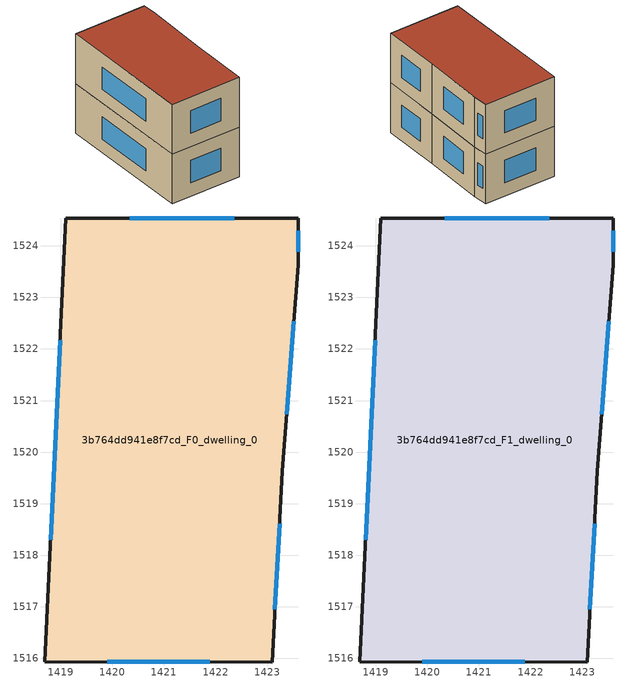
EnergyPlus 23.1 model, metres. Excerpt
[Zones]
3b764dd941e8f7cd_F0_dwelling_0
 floor ground (EU_floor_Construction): 1423.6,1524.54 1423.6,1523.64 1423.3,1519.63 1423.1,1515.93 1418.69,1515.93 1419.1,1524.54 z0
 wall outside (EU_wall_Construction): 1418.69,1515.93 1423.1,1515.93 1423.3,1519.63 1423.6,1523.64 1423.6,1524.54 1419.1,1524.54 1418.69,1515.93 z0:3
 window (EU_Window_Construction): 1419.9,1515.93 1421.89,1515.93 / 1418.99,1522.17 1418.8,1518.3 / 1422.36,1524.54 1420.34,1524.54 / 1423.6,1523.88 1423.6,1524.29 / 1423.38,1520.74 1423.52,1522.54 / 1423.15,1516.95 1423.24,1518.62 z0.83:2.17
3b764dd941e8f7cd_F1_dwelling_0
 floor to 3b764dd941e8f7cd_F0_dwelling_0 (EU_floor_Construction): 1423.6,1524.54 1423.6,1523.64 1423.3,1519.63 1423.1,1515.93 1418.69,1515.93 1419.1,1524.54 z3
 wall outside (EU_wall_Construction): 1418.69,1515.93 1423.1,1515.93 1423.3,1519.63 1423.6,1523.64 1423.6,1524.54 1419.1,1524.54 1418.69,1515.93 z3:6
 window (EU_Window_Construction): 1419.9,1515.93 1421.89,1515.93 / 1418.99,1522.17 1418.8,1518.3 / 1422.36,1524.54 1420.34,1524.54 / 1423.6,1523.88 1423.6,1524.29 / 1423.38,1520.74 1423.52,1522.54 / 1423.15,1516.95 1423.24,1518.62 z3.83:5.17
 roof outside (EU_roof_Construction): 1423.1,1515.93 1423.3,1519.63 1423.6,1523.64 1423.6,1524.54 1419.1,1524.54 1418.69,1515.93 z6
[Building]
EU S2 Campaign: North Axis=0; Terrain=City; Solar Distribution=FullExterior
[Site:Location]
Lyon-Bron: Latitude=45.75; Longitude=5; Time Zone=1; Elevation=198
[SizingPeriod:WeatherFileDays]
AnnualSizingPeriod: Begin Month=1; Begin Day of Month=1; End Month=12; End Day of Month=31; Day of Week for Start Day=Monday; Use Weather File Daylight Saving Period=No; Use Weather File Rain and Snow Indicators=No
[MATERIAL]
EU_InternalMass_Material: Roughness=MediumRough; Thickness=0.1; Conductivity=1; Density=1800; Specific Heat=900; Thermal Absorptance=0.9; Solar Absorptance=0.7; Visible Absorptance=0.7
[MATERIAL:NOMASS] Roughness=MediumRough; Thermal Absorptance=0.9; Solar Absorptance=0.7; Visible Absorptance=0.7
Name | Thermal Resistance
EU_wall_NoMass | 0.87146
EU_roof_NoMass | 0.842276
EU_floor_NoMass | 0.496999
[WINDOWMATERIAL:SIMPLEGLAZINGSYSTEM]
EU_Window_SimpleGlazing: UFactor=2.2525; Solar Heat Gain Coefficient=0.76; Visible Transmittance=0.76
[CONSTRUCTION]
EU_wall_Construction: EU_wall_NoMass
EU_roof_Construction: EU_roof_NoMass
EU_floor_Construction: EU_floor_NoMass
EU_Window_Construction: EU_Window_SimpleGlazing
EU_InternalMass_Construction: EU_InternalMass_Material
[ZONE] Type=1; Multiplier=1; Ceiling Height=autocalculate; Volume=115.184; Floor Area=autocalculate; Part of Total Floor Area=Yes
3b764dd941e8f7cd_F0_dwelling_0; 3b764dd941e8f7cd_F1_dwelling_0
[INTERNALMASS] Construction=EU_InternalMass_Construction; Surface Area=38.3947
Name | Zone or ZoneList
3b764dd941e8f7cd_F0_dwelling_0_EU_InternalMass | 3b764dd941e8f7cd_F0_dwelling_0
3b764dd941e8f7cd_F1_dwelling_0_EU_InternalMass | 3b764dd941e8f7cd_F1_dwelling_0
[OTHEREQUIPMENT] Fuel Type=Electricity; Design Level Calculation Method=Watts/Area; Power per Zone Floor Area=1; Fraction Latent=0; Fraction Radiant=0; Fraction Lost=0; Carbon Dioxide Generation Rate=0; EndUse Subcategory=EU_Step8_InternalGains
Name | Zone or ZoneList or Space or SpaceList | Schedule
EU_Step8_InternalGain_3b764dd941e8f7cd_F0_dwelling_0_f000 | 3b764dd941e8f7cd_F0_dwelling_0 | EU_Step8_GainSchedule_3b764dd941e8f7cd_F0_dwelling_0_f000
EU_Step8_InternalGain_3b764dd941e8f7cd_F1_dwelling_0_f000 | 3b764dd941e8f7cd_F1_dwelling_0 | EU_Step8_GainSchedule_3b764dd941e8f7cd_F1_dwelling_0_f000
[ZONEVENTILATION:DESIGNFLOWRATE] Schedule=EU_AlwaysOn; Design Flow Rate Calculation Method=AirChanges/Hour; Air Changes per Hour=0.425; Ventilation Type=Natural; Fan Pressure Rise=0; Fan Total Efficiency=1; Constant Term Coefficient=1; Temperature Term Coefficient=0; Velocity Term Coefficient=0; Velocity Squared Term Coefficient=0; Minimum Indoor Temperature=-100; Maximum Indoor Temperature=100; Delta Temperature=-100; Minimum Outdoor Temperature=-100; Maximum Outdoor Temperature=100; Maximum Wind Speed=40
Name | Zone or ZoneList or Space or SpaceList
EU_ConstantAir_3b764dd941e8f7cd_F0_dwelling_0 | 3b764dd941e8f7cd_F0_dwelling_0
EU_ConstantAir_3b764dd941e8f7cd_F1_dwelling_0 | 3b764dd941e8f7cd_F1_dwelling_0
[HVACTEMPLATE:THERMOSTAT] Constant Heating Setpoint=20; Constant Cooling Setpoint=50
EU_HeatOnly_3b764dd941e8f7cd_F0_dwelling_0; EU_HeatOnly_3b764dd941e8f7cd_F1_dwelling_0
[HVACTEMPLATE:ZONE:IDEALLOADSAIRSYSTEM] System Availability Schedule=EU_AlwaysOn; Maximum Heating Supply Air Temperature=50; Minimum Cooling Supply Air Temperature=13; Maximum Heating Supply Air Humidity Ratio=0.0156; Minimum Cooling Supply Air Humidity Ratio=0.0077; Heating Limit=NoLimit; Cooling Limit=NoLimit; Heating Availability Schedule=EU_AlwaysOn; Cooling Availability Schedule=EU_CoolingOff; Dehumidification Control Type=ConstantSensibleHeatRatio; Cooling Sensible Heat Ratio=0.7; Dehumidification Setpoint=60; Humidification Control Type=None; Humidification Setpoint=30; Outdoor Air Method=None; Outdoor Air Flow Rate per Person=0.00944; Outdoor Air Flow Rate per Zone Floor Area=0; Outdoor Air Flow Rate per Zone=0; Demand Controlled Ventilation Type=None; Outdoor Air Economizer Type=NoEconomizer; Heat Recovery Type=None; Sensible Heat Recovery Effectiveness=0.7; Latent Heat Recovery Effectiveness=0.65
Name | Template Thermostat
3b764dd941e8f7cd_F0_dwelling_0 | EU_HeatOnly_3b764dd941e8f7cd_F0_dwelling_0
3b764dd941e8f7cd_F1_dwelling_0 | EU_HeatOnly_3b764dd941e8f7cd_F1_dwelling_0
[SIZING:ZONE] Zone Cooling Design Supply Air Temperature Input Method=SupplyAirTemperature; Zone Cooling Design Supply Air Temperature=13; Zone Heating Design Supply Air Temperature Input Method=SupplyAirTemperature; Zone Heating Design Supply Air Temperature=50; Zone Cooling Design Supply Air Humidity Ratio=0.008; Zone Heating Design Supply Air Humidity Ratio=0.008; Cooling Design Air Flow Method=DesignDay; Cooling Design Air Flow Rate=0; Cooling Minimum Air Flow per Zone Floor Area=0.000762; Cooling Minimum Air Flow=0; Cooling Minimum Air Flow Fraction=0.2; Heating Design Air Flow Method=DesignDay; Heating Design Air Flow Rate=0; Heating Maximum Air Flow per Zone Floor Area=0.002032; Heating Maximum Air Flow=0.141576; Heating Maximum Air Flow Fraction=0.3; Account for Dedicated Outdoor Air System=No; Dedicated Outdoor Air System Control Strategy=NeutralSupplyAir; Dedicated Outdoor Air Low Setpoint Temperature for Design=autosize; Dedicated Outdoor Air High Setpoint Temperature for Design=autosize; Zone Load Sizing Method=Sensible Load Only No Latent Load; Zone Latent Cooling Design Supply Air Humidity Ratio Input Method=HumidityRatioDifference; Zone Cooling Design Supply Air Humidity Ratio Difference=0.005; Zone Latent Heating Design Supply Air Humidity Ratio Input Method=HumidityRatioDifference; Zone Humidification Design Supply Air Humidity Ratio Difference=0.005
3b764dd941e8f7cd_F0_dwelling_0; 3b764dd941e8f7cd_F1_dwelling_0
[SCHEDULE:CONSTANT]
Name | Hourly Value
EU_AlwaysOn | 1
EU_CoolingOff | 0
[SCHEDULE:FILE] Column Number=1; Rows to Skip at Top=0; Number of Hours of Data=8760; Column Separator=Comma; Interpolate to Timestep=No; Minutes per Item=60; Adjust Schedule for Daylight Savings=Yes
Name | File
EU_Step8_GainSchedule_3b764dd941e8f7cd_F0_dwelling_0_f000 | ../../schedules/3b764dd941e8f7cd/3b764dd941e8f7cd_F0_dwelling_0_f000_gain.csv
EU_Step8_GainSchedule_3b764dd941e8f7cd_F1_dwelling_0_f000 | ../../schedules/3b764dd941e8f7cd/3b764dd941e8f7cd_F1_dwelling_0_f000_gain.csv
